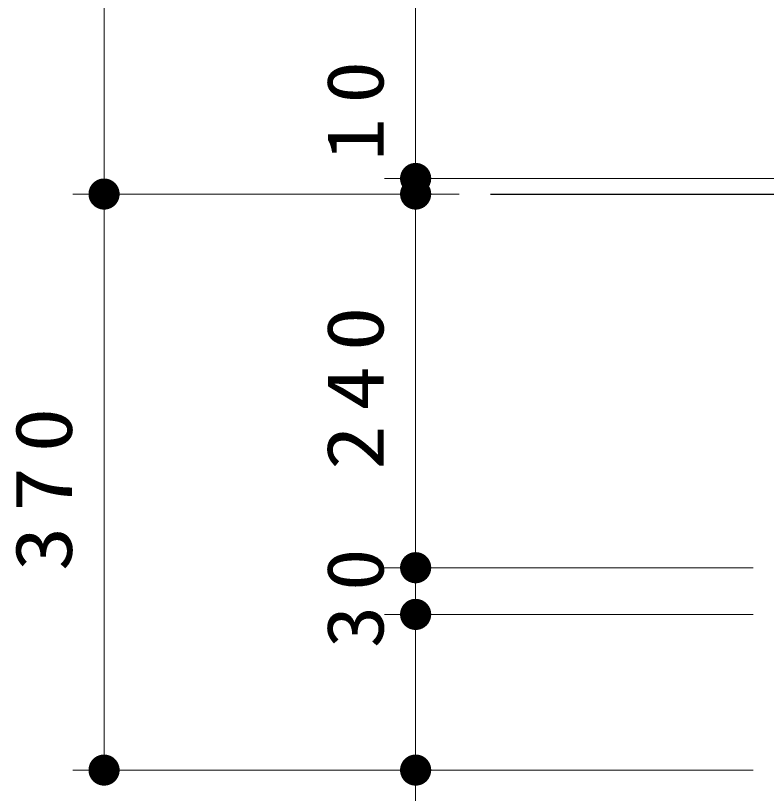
# Model space of a CAD drawing. Units: millimetres on the paper, scale 1:20. Extents: x -365 to 0, y 0 to 257.
# Drawn here: x -154.91 to -130.81, y 74.4 to 99.39 of the extents above; entities that cross this region are included whole.
import ezdxf

# ---------------------------------------------------------------- set-up
doc = ezdxf.new("R2010")
doc.units = ezdxf.units.MM
doc.layers.add('LY_1', color=7, linetype='Continuous', lineweight=25)
doc.styles.add('ＭＳ ゴシック', font='')
doc.styles.get('ＭＳ ゴシック').set_extended_font_data('MS Gothic')

# ---------------------------------------------------------------- blocks, each defined once
blk = doc.blocks.new('filled_dot')
at = {"color": 0, "linetype": 'Continuous', "lineweight": -2, "const_width": 1.25}
blk.add_lwpolyline([(-0.625, 0, 1), (0.625, 0, 1)], format="xyb", close=True, dxfattribs=at)

msp = doc.modelspace()

# ---------------------------------------------------------------- linework, layer by layer
at = {"layer": 'LY_1', "lineweight": 13}
for p, q in [((-152.068, 93.653), (-152.068, 130.653)), ((-142.068, 94.153), (-142.068, 130.653)), ((-142.068, 93.653), (-142.068, 98.526)), ((-128.236, 94.153), (-143.068, 94.153)), ((-140.666, 93.653), (-153.068, 93.653)), ((-140.666, 93.653), (-153.068, 93.653)), ((-152.068, 75.153), (-152.068, 93.653)), ((-140.666, 93.653), (-143.068, 93.653)), ((-142.068, 81.653), (-142.068, 93.653)), ((-131.236, 81.653), (-143.068, 81.653)), ((-142.068, 80.153), (-142.068, 81.653)), ((-131.236, 80.153), (-143.068, 80.153)), ((-142.068, 68.643), (-142.068, 80.153)), ((-143.068, 75.153), (-153.068, 75.153)), ((-131.236, 75.153), (-143.068, 75.153))]:
    msp.add_line(p, q, dxfattribs=at)
at = {"layer": 'LY_1'}
msp.add_line((-139.666, 93.653), (-127.736, 93.653), dxfattribs=at)

# ---------------------------------------------------------------- block references
at = {"layer": 'LY_1', "lineweight": 13, "xscale": 0.4, "yscale": 0.4}
for p, rotation in [((-142.068, 94.153), 270), ((-142.068, 94.153), 90), ((-152.068, 93.653), 90), ((-152.068, 93.653), 270), ((-142.068, 93.653), 90), ((-142.068, 93.653), 270), ((-142.068, 81.653), 90), ((-142.068, 81.653), 270), ((-142.068, 80.153), 90), ((-142.068, 80.153), 270), ((-152.068, 75.153), 90), ((-142.068, 75.153), 90)]:
    msp.add_blockref('filled_dot', p, dxfattribs=dict(at, rotation=rotation))

# ---------------------------------------------------------------- texts
at = {"layer": 'LY_1', "char_height": 1.833, "attachment_point": 8, "rotation": 90, "style": 'ＭＳ ゴシック'}
for s, insert in [('\\T1.34;\\W1.1;10', (-143.068, 96.557)), ('\\T1.33;\\W1.15;240', (-143.068, 87.653)), ('\\T1.33;\\W1.15;370', (-153.068, 84.403)), ('\\T1.34;\\W1.1;30', (-143.068, 80.903))]:
    msp.add_mtext(s, dxfattribs=dict(at, insert=insert))

doc.saveas('drawing.dxf')
